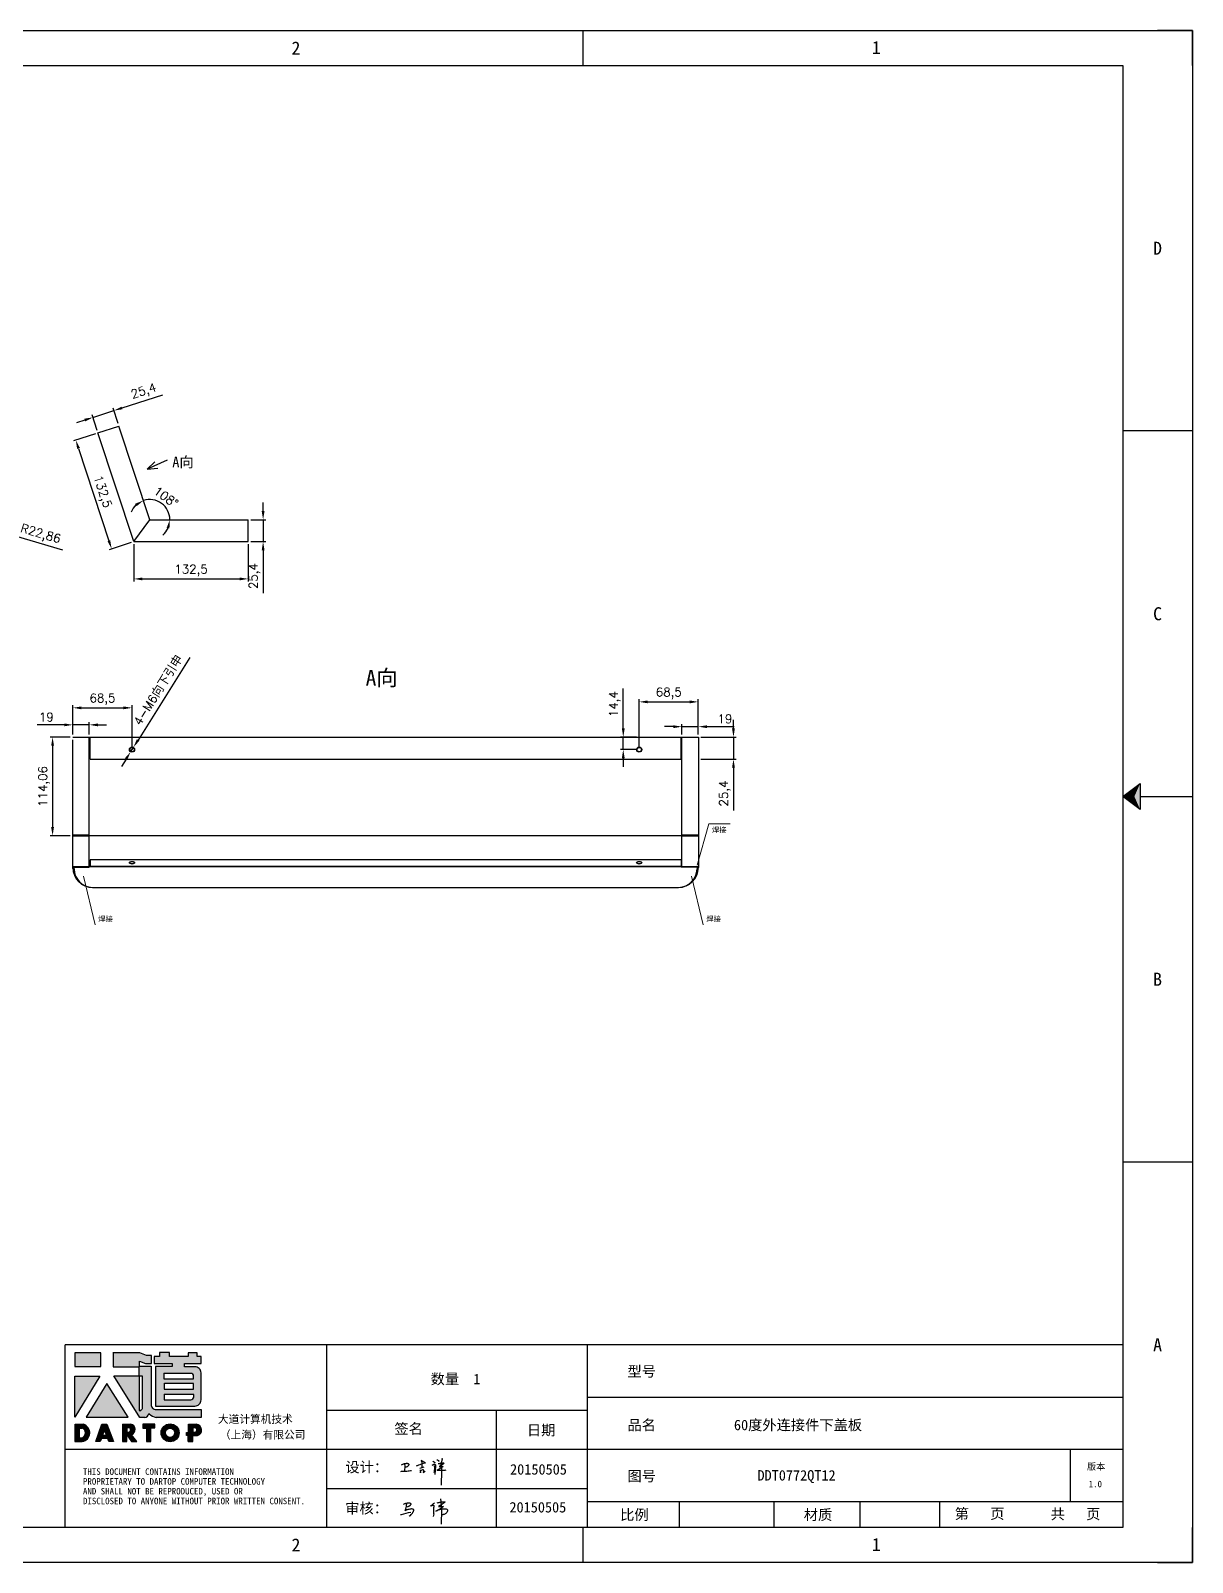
# Model space of a CAD drawing. Header units: millimetres. Extents: x -13830 to 10007, y -16942 to 55335.
# Drawn here: x 2918 to 4263, y 17546 to 19318 of the extents above; entities that cross this region are included whole.
import ezdxf
from ezdxf.enums import TextEntityAlignment as Align

# ---------------------------------------------------------------- set-up
doc = ezdxf.new("R2010")
doc.units = ezdxf.units.MM
doc.linetypes.add('DOT', pattern=[0.25, 0, -0.25])
doc.layers.add('4', color=7, linetype='Continuous')
doc.layers.add('print', color=30, linetype='Continuous')
doc.layers.add('dim', color=2, linetype='Continuous', lineweight=9)
doc.styles.add('Dartop', font='')
doc.styles.add('hzHT', font='simhei.ttf')
doc.styles.get("Standard").update_dxf_attribs({"font": 'txt', "bigfont": 'gbcbig.shx'})
doc.styles.get('Dartop').set_extended_font_data('FangSong_GB2312')
doc.dimstyles.new('2-small', dxfattribs={"dimtxt": 10, "dimasz": 10, "dimexe": 3, "dimexo": 3, "dimgap": 4, "dimtad": 1, "dimtxsty": 'Standard', "dimcen": 5, "dimadec": 0, "dimazin": 0, "dimtfac": 1, "dimtmove": 0, "dimatfit": 3, "dimfxl": 0, "dimarcsym": 0})

# ---------------------------------------------------------------- blocks, each defined once
blk = doc.blocks.new('*U4')
at = {"color": 254, "linetype": 'Continuous', "extrusion": (0, 0, -1)}
for points in [[(-33.167, 11), (-33, 11), (-33.25, 11.188)], [(-33.167, 11), (-33.25, 11.188), (-33.25, 10.812)], [(-33.167, 11), (-33.25, 10.812), (-33, 11)]]:
    blk.add_solid(points, dxfattribs=at)
blk = doc.blocks.new('dadao')
for p, q in [((48, 19.2), (44.9, 10.4)), ((44.9, 10.4), (51.2, 10.4)), ((51.2, 10.4), (48, 19.2))]:
    blk.add_line(p, q)
for points in [[(41.8, 121.6), (41.8, 143.7), (-0.4, 143.7), (-0.4, 121.6), (41.8, 121.6)], [(104.8, 122), (104.8, 130.3), (114.1, 126.3), (124.2, 126.3), (124.2, 139.6), (115.9, 139.6), (105.1, 143.9), (61.5, 143.9)], [(61.7, 144), (61.7, 121.3), (103.9, 121.3)], [(113.4, 38.7), (105.1, 38.7), (63, 106.5), (103.9, 106.5), (103.9, 120.9), (103.9, 121.3)], [(109.7, 53.6), (109.7, 106.2), (104.3, 106.2), (104.3, 50.4), (106.6, 50.4)], [(144.6, 94.4), (144.6, 84.8), (192, 84.8), (192, 94.1), (144.9, 94.1)], [(0, 28), (0, 0), (11.8, 0)], [(0.1, 28), (14, 28)], [(76.8, 28.2), (76.8, 0), (84.1, 0), (84.1, 11.1), (91.6, -0.1), (100.3, -0.1), (91.7, 11.1)], [(76.8, 28.2), (90.6, 28.2)], [(120.2, 45), (119.5, 45), (119.5, 44.6)], [(183.7, 0), (183.7, 9.6), (180.6, 9.6), (180.6, 14.9), (183.8, 14.9), (183.8, 28.1), (196.1, 28.1), (196.5, 28.1)], [(7.1, 21.8), (7.1, 6.1), (12, 6.1)], [(7.1, 21.8), (11.4, 21.8)], [(84, 22.7), (84, 15.3), (87.2, 15.3)], [(84, 22.7), (87.3, 22.7)], [(183.7, 0), (190.9, 0), (190.9, 9.6), (198.8, 9.6)], [(194.9, 22.3), (190.8, 22.3), (190.8, 15), (194.4, 15)]]:
    blk.add_lwpolyline(points)
blk.add_lwpolyline([(137.1, 144.2), (137.1, 137.9), (128.3, 137.9), (128.3, 126.5), (157.3, 126.5), (157.3, 121.5), (130.3, 121.5), (130.3, 57.5), (194.4, 57.5, 0.414214), (204.4, 67.5), (204.4, 111.3, 0.414214), (194.4, 121.3), (177.5, 121.3), (177.5, 126.3), (204.7, 126.3), (204.7, 137.7), (198.2, 137.7), (198.2, 143.9), (183.3, 143.9), (183.3, 138), (153, 138), (153, 144.2), (137.1, 144.2)], format="xyb", close=True)
for points in [[(-0.3, 106.2), (40.4, 106.2), (-0.3, 39.7), (-0.3, 106.2)], [(51.7, 94.1), (18.4, 39.3), (86.2, 39.3)], [(43.8, 28.2), (51.8, 28.2), (62.6, -0.1), (55, -0.1), (53.2, 5), (42.9, 5), (41.1, 0), (33.6, 0)], [(110, 28.1), (110, 21.9), (116, 21.9), (116, -0.1), (123.2, -0.1), (123.2, 22), (129.2, 22), (129.2, 28.1), (110, 28.1)]]:
    blk.add_lwpolyline(points, close=True)
for points in [[(104.8, 122), (123.4, 122), (123.4, 60, 0.414214), (131.4, 52), (204.8, 52), (204.8, 39.1), (131.7, 39.1)], [(144.3, 110.8), (144.3, 101.8), (192.3, 101.8), (192.3, 105.5, 0.414214), (187.3, 110.5), (144.3, 110.5)], [(144.6, 77), (144.6, 67.5), (187.6, 67.5, 0.414214), (192.6, 72.5), (192.6, 76.4), (144.6, 76.4)]]:
    blk.add_lwpolyline(points, format="xyb")
for radius in [14.5, 7.44]:
    blk.add_circle((154.2, 14.2), radius)
for centre, radius, start, end in [((99.2, 60.7), 12.6, 305.6399, 325.969), ((9.6, 14.2), 14.4, 278.6604, 72.3203), ((88.6, 19.4), 8.95, 290.6073, 77.2124), ((111.6, 46.7), 8.19, 282.9811, 347.6627), ((136, 61.7), 22.9, 226.7358, 259.3209), ((195.7, 18.6), 9.51, 288.8959, 85.2442), ((8.5, 13.9), 8.49, 294.2143, 69.7177), ((86.4, 19), 3.8, 282.527, 76.7196), ((193.7, 18.7), 3.8, 280.9891, 72.5513)]:
    blk.add_arc(centre, radius, start, end)
blk = doc.blocks.new('h')
for p, q in [((20773.3, -2331.8), (20775.3, -2338.7)), ((20789.1, -2340.9), (20773.5, -2331.9)), ((20775.3, -2338.7), (20775.6, -2351.2)), ((20845.7, -2343.5), (20848.4, -2353)), ((20768.1, -2360.9), (20773, -2359.1)), ((20769.5, -2366.9), (20769.8, -2370.6)), ((20769.8, -2370.6), (20770.9, -2378)), ((20770.9, -2378), (20771.5, -2370.6)), ((20772.4, -2369.3), (20774.9, -2367.8)), ((20773, -2359.1), (20784.1, -2355.2)), ((20775.6, -2351.2), (20775.5, -2357.3)), ((20782.2, -2369.2), (20780, -2377.1)), ((20780, -2377.1), (20788.3, -2371.3)), ((20780.1, -2366.4), (20780.8, -2366.4)), ((20781.9, -2367.4), (20782.2, -2369.2)), ((20848.9, -2370.3), (20847.9, -2424)), ((20848.4, -2353), (20848.9, -2370.3))]:
    blk.add_line(p, q)
for points in [[(20699.1, -2348.2, -0.029745), (20704.6, -2345.4, -0.046842), (20708.4, -2344.2, -0.00919), (20714.3, -2343, -0.018517), (20717.2, -2342.5, -0.037841), (20720.3, -2342.4, -0.039541), (20723.2, -2342.8, -0.149785), (20726, -2344.3, -0.204935), (20726.9, -2346.6, -0.074872), (20726.5, -2348.3, -0.061615), (20725.6, -2350.3, -0.034204), (20723.8, -2352.6, -0.045776), (20722.3, -2354.1, -0.054985), (20720.4, -2355.3, -0.036348), (20717.3, -2356.5, -0.067752), (20715.7, -2356.8, -0.043553), (20713.2, -2356.7)], [(20755, -2351.9, -0.024077), (20759.9, -2350.1, -0.013147), (20768.7, -2346.5, -0.00522), (20775.4, -2344.1, -0.018517), (20777.3, -2343.4, -0.008274), (20786.3, -2341, -0.039541), (20788.3, -2340.8, -0.079216), (20789.4, -2341, -0.204935)], [(20816.8, -2335, -0.053561), (20819.6, -2336.1, -0.075272), (20821.3, -2337.3, -0.005295), (20822.5, -2338.5, -0.009337), (20823.1, -2339.1, -0.026146), (20823.7, -2339.8, -0.016644), (20824.5, -2340.9)], [(20832.1, -2329.2, -0.053561), (20834.9, -2330.3, -0.075272), (20836.7, -2331.5, -0.005295), (20837.8, -2332.6, -0.009337), (20838.5, -2333.3, -0.026146), (20839, -2334, -0.016644), (20839.8, -2335.1)], [(20836, -2343.7, -0.02797), (20842.1, -2342.6, -0.048868), (20845.6, -2342.2, -0.00919), (20851.1, -2341.4, -0.018517), (20853.9, -2341.1, -0.037841), (20856.7, -2341.2, -0.039541), (20859.4, -2341.6, -0.018282), (20840.6, -2354.7, -0.000937)], [(20847.6, -2340.2, 0.021784), (20849.6, -2335.9, 0.028296), (20850.8, -2332.4, 0.008136), (20851.9, -2328.2, 0.028913), (20852.2, -2327, 0.08193), (20852.1, -2325.9, 0.075058), (20851.7, -2324.7, 0.275043)], [(20696.6, -2372.4, 0.002073), (20710.6, -2371.9, 0.016137), (20719.6, -2371.3, 0.008314), (20736.9, -2369.3)], [(20813.5, -2350.1, 0.007348), (20815.9, -2348.7, 0.008421), (20818, -2347.3, 0.009459), (20819.7, -2346.2, -0.016325), (20820.7, -2345.5, -0.173771), (20821.8, -2345.3, -0.085159), (20823.9, -2346, -0.125883), (20826, -2347.9, -0.160659), (20826.6, -2350.1, -0.010447), (20826.5, -2352.3, -0.008247), (20826.2, -2355.1, -0.002698), (20825.3, -2374, 0.001562), (20823.9, -2383.7, 0.016137)]]:
    blk.add_lwpolyline(points, format="xyb")
for points in [[(20711.3, -2343.5), (20711.3, -2343.5), (20711.5, -2355.8), (20710.7, -2368), (20710.6, -2371.9)], [(20821.5, -2350.6), (20822.4, -2359.2), (20822.2, -2364.9), (20821.7, -2369), (20821.3, -2376.3), (20823.6, -2368.5), (20827.2, -2366.3), (20829.5, -2366.3)], [(20840.6, -2354.7), (20850, -2354.7), (20855, -2354.3), (20845.9, -2361.1), (20840.5, -2364), (20833, -2367.5), (20863.2, -2367.4), (20865.9, -2367.3)]]:
    blk.add_lwpolyline(points)
for centre, radius, start, end in [((20773.7, -2371.2), 2.3, 121.9907, 163.6016), ((20787.5, -2406), 40.3, 100.6183, 108.2482), ((20780.8, -2367.6), 1.15, 9.4675, 90)]:
    blk.add_arc(centre, radius, start, end)
blk = doc.blocks.new('*D227')
at = {"layer": 'Defpoints', "color": 0}
for p in [(2844.9, 18749.9), (2866.8, 18743.4)]:
    blk.add_point(p, dxfattribs=at)
at = {"layer": 'dim', "color": 0, "lineweight": -2}
for p, q in [((2844.9, 18749.9), (2866.8, 18743.4)), ((2955.5, 18717.2), (2876.4, 18740.6))]:
    blk.add_line(p, q, dxfattribs=at)
at = {"layer": 'dim', "color": 0}
blk.add_solid([(2876.9, 18742.2), (2875.9, 18739), (2866.8, 18743.4)], dxfattribs=at)
at = {"layer": 'dim', "color": 0, "insert": (2929.7, 18735.1), "char_height": 10, "attachment_point": 5, "rotation": 343.5446}
blk.add_mtext('R22,86', dxfattribs=at)
blk = doc.blocks.new('*D229')
at = {"layer": 'Defpoints', "color": 0}
for p in [(3037.8, 18727, 22.9), (3170.3, 18727, 22.9), (3170.3, 18683.9)]:
    blk.add_point(p, dxfattribs=at)
at = {"layer": 'dim', "color": 0, "lineweight": -2}
for p, q in [((3037.8, 18724), (3037.8, 18680.9)), ((3170.3, 18724), (3170.3, 18680.9)), ((3047.8, 18683.9), (3160.3, 18683.9))]:
    blk.add_line(p, q, dxfattribs=at)
at = {"layer": 'dim', "color": 0}
for points in [[(3047.8, 18685.5), (3047.8, 18682.2), (3037.8, 18683.9)], [(3160.3, 18685.5), (3160.3, 18682.2), (3170.3, 18683.9)]]:
    blk.add_solid(points, dxfattribs=at)
at = {"layer": 'dim', "color": 0, "insert": (3104, 18693.7), "char_height": 10, "attachment_point": 5}
blk.add_mtext('132,5', dxfattribs=at)
blk = doc.blocks.new('*D232')
at = {"layer": 'Defpoints', "color": 0}
for p in [(2996.3, 18852.9), (3037.8, 18727), (3012.1, 18718.6)]:
    blk.add_point(p, dxfattribs=at)
at = {"layer": 'dim', "color": 0, "lineweight": -2}
for p, q in [((2993.5, 18851.9), (2967.8, 18843.5)), ((2973.8, 18834.9), (3009, 18728.1)), ((3034.9, 18726.1), (3009.2, 18717.6))]:
    blk.add_line(p, q, dxfattribs=at)
at = {"layer": 'dim', "color": 0}
for points in [[(2975.4, 18835.5), (2972.2, 18834.4), (2970.6, 18844.4)], [(3010.5, 18728.6), (3007.4, 18727.6), (3012.1, 18718.6)]]:
    blk.add_solid(points, dxfattribs=at)
at = {"layer": 'dim', "color": 0, "insert": (3000.7, 18784.6), "char_height": 10, "attachment_point": 5, "rotation": 288.2277}
blk.add_mtext('132,5', dxfattribs=at)
blk = doc.blocks.new('*D233')
at = {"layer": 'Defpoints', "color": 0}
for p in [(3020.5, 18860.7), (3075.1, 18766.2), (3056.2, 18752.4), (3056.2, 18752.4), (3170.3, 18752.4)]:
    blk.add_point(p, dxfattribs=at)
at = {"layer": 'dim', "color": 0, "lineweight": -2}
for start, end in [(0, 108.256), (133.007, 157.7579), (310.4981, 335.2491)]:
    blk.add_arc((3056.2, 18752.4), 23.3, start, end, dxfattribs=at)
at = {"layer": 'dim', "color": 0}
for points in [[(3039.4, 18770.9), (3041.1, 18768.1), (3048.9, 18774.6)], [(3075.8, 18743), (3079, 18742.3), (3079.5, 18752.4)]]:
    blk.add_solid(points, dxfattribs=at)
at = {"layer": 'dim', "color": 0, "insert": (3075.1, 18778.6), "char_height": 10, "attachment_point": 5, "rotation": 324.128}
blk.add_mtext('108°', dxfattribs=at)
blk = doc.blocks.new('*D234')
at = {"layer": 'Defpoints', "color": 0}
for p in [(3170.3, 18752.4), (3170.3, 18727), (3187.4, 18727)]:
    blk.add_point(p, dxfattribs=at)
at = {"layer": 'dim', "color": 0, "lineweight": -2}
for p, q in [((3187.4, 18762.4), (3187.4, 18772.4)), ((3173.3, 18752.4), (3190.4, 18752.4)), ((3187.4, 18752.4), (3187.4, 18727)), ((3173.3, 18727), (3190.4, 18727)), ((3187.4, 18717), (3187.4, 18667.4))]:
    blk.add_line(p, q, dxfattribs=at)
at = {"layer": 'dim', "color": 0}
for points in [[(3185.8, 18762.4), (3189.1, 18762.4), (3187.4, 18752.4)], [(3185.8, 18717), (3189.1, 18717), (3187.4, 18727)]]:
    blk.add_solid(points, dxfattribs=at)
at = {"layer": 'dim', "color": 0, "insert": (3177.6, 18687.2), "char_height": 10, "attachment_point": 5, "rotation": 90}
blk.add_mtext('25,4', dxfattribs=at)
blk = doc.blocks.new('*D238')
at = {"layer": 'Defpoints', "color": 0}
for p in [(3014.7, 18878.7), (2996.3, 18852.9), (3020.5, 18860.7)]:
    blk.add_point(p, dxfattribs=at)
at = {"layer": 'dim', "color": 0, "lineweight": -2}
for p, q in [((3024.2, 18881.7), (3071.4, 18897.1)), ((3019.6, 18863.6), (3013.7, 18881.5)), ((2981, 18867.7), (2971.5, 18864.6)), ((2995.4, 18855.7), (2989.6, 18873.7)), ((2990.5, 18870.8), (3014.7, 18878.7))]:
    blk.add_line(p, q, dxfattribs=at)
at = {"layer": 'dim', "color": 0}
for points in [[(3023.7, 18883.3), (3024.7, 18880.2), (3014.7, 18878.7)], [(2980.5, 18869.3), (2981.5, 18866.1), (2990.5, 18870.8)]]:
    blk.add_solid(points, dxfattribs=at)
at = {"layer": 'dim', "color": 0, "insert": (3049.5, 18900.3), "char_height": 10, "attachment_point": 5, "rotation": 18}
blk.add_mtext('25,4', dxfattribs=at)
blk = doc.blocks.new('*D243')
at = {"layer": 'Defpoints', "color": 0}
for p in [(3691.1, 18500.8), (3691.1, 18475.4), (3731.8, 18475.4)]:
    blk.add_point(p, dxfattribs=at)
at = {"layer": 'dim', "color": 0, "lineweight": -2}
for p, q in [((3731.8, 18510.8), (3731.8, 18520.8)), ((3694.1, 18500.8), (3734.8, 18500.8)), ((3731.8, 18500.8), (3731.8, 18475.4)), ((3694.1, 18475.4), (3734.8, 18475.4)), ((3731.8, 18465.4), (3731.8, 18415.7))]:
    blk.add_line(p, q, dxfattribs=at)
at = {"layer": 'dim', "color": 0}
for points in [[(3730.1, 18510.8), (3733.4, 18510.8), (3731.8, 18500.8)], [(3730.1, 18465.4), (3733.4, 18465.4), (3731.8, 18475.4)]]:
    blk.add_solid(points, dxfattribs=at)
at = {"layer": 'dim', "color": 0, "insert": (3721.9, 18435.5), "char_height": 10, "attachment_point": 5, "rotation": 90}
blk.add_mtext('25,4', dxfattribs=at)
blk = doc.blocks.new('*D244')
at = {"layer": 'Defpoints', "color": 0}
for p in [(3691.1, 18512.9), (3672.1, 18500.8), (3691.1, 18500.8)]:
    blk.add_point(p, dxfattribs=at)
at = {"layer": 'dim', "color": 0, "lineweight": -2}
for p, q in [((3662.1, 18512.9), (3652.1, 18512.9)), ((3672.1, 18503.8), (3672.1, 18515.9)), ((3672.1, 18512.9), (3691.1, 18512.9)), ((3691.1, 18503.8), (3691.1, 18515.9)), ((3701.1, 18512.9), (3732.5, 18512.9))]:
    blk.add_line(p, q, dxfattribs=at)
at = {"layer": 'dim', "color": 0}
for points in [[(3662.1, 18514.5), (3662.1, 18511.2), (3672.1, 18512.9)], [(3701.1, 18514.5), (3701.1, 18511.2), (3691.1, 18512.9)]]:
    blk.add_solid(points, dxfattribs=at)
at = {"layer": 'dim', "color": 0, "insert": (3721.8, 18521.9), "char_height": 10, "attachment_point": 5}
blk.add_mtext('19', dxfattribs=at)
blk = doc.blocks.new('*D245')
at = {"layer": 'Defpoints', "color": 0}
for p in [(2967.2, 18515), (2967.2, 18500.8), (2986.2, 18500.8)]:
    blk.add_point(p, dxfattribs=at)
at = {"layer": 'dim', "color": 0, "lineweight": -2}
for p, q in [((2957.2, 18515), (2925.9, 18515)), ((2967.2, 18503.8), (2967.2, 18518)), ((2986.2, 18515), (2967.2, 18515)), ((2986.2, 18503.8), (2986.2, 18518)), ((2996.2, 18515), (3006.2, 18515))]:
    blk.add_line(p, q, dxfattribs=at)
at = {"layer": 'dim', "color": 0}
for points in [[(2957.2, 18516.6), (2957.2, 18513.3), (2967.2, 18515)], [(2996.2, 18516.6), (2996.2, 18513.3), (2986.2, 18515)]]:
    blk.add_solid(points, dxfattribs=at)
at = {"layer": 'dim', "color": 0, "insert": (2936.6, 18524), "char_height": 10, "attachment_point": 5}
blk.add_mtext('19', dxfattribs=at)
blk = doc.blocks.new('*D246')
at = {"layer": 'Defpoints', "color": 0}
for p in [(3034.1, 18483.8), (3037.3, 18488.9)]:
    blk.add_point(p, dxfattribs=at)
at = {"layer": 'dim', "color": 0, "lineweight": -2}
for p, q in [((3102.8, 18593), (3042.7, 18497.4)), ((3028.8, 18475.4), (3023.5, 18466.9)), ((3034.1, 18483.8), (3037.3, 18488.9))]:
    blk.add_line(p, q, dxfattribs=at)
at = {"layer": 'dim', "color": 0}
for points in [[(3041.3, 18498.3), (3044.1, 18496.5), (3037.3, 18488.9)], [(3027.4, 18476.3), (3030.2, 18474.5), (3034.1, 18483.8)]]:
    blk.add_solid(points, dxfattribs=at)
at = {"layer": 'dim', "color": 0, "insert": (3066.4, 18555), "char_height": 10, "attachment_point": 5, "rotation": 57.839}
blk.add_mtext('4-M6{\\fSimSun|b0|i0|c134|p2;向下引申}', dxfattribs=at)
blk = doc.blocks.new('*D247')
at = {"layer": 'Defpoints', "color": 0}
for p in [(3035.7, 18534.7), (2967.2, 18500.8), (3035.7, 18486.4)]:
    blk.add_point(p, dxfattribs=at)
at = {"layer": 'dim', "color": 0, "lineweight": -2}
for p, q in [((2967.2, 18503.8), (2967.2, 18537.7)), ((2977.2, 18534.7), (3025.7, 18534.7)), ((3035.7, 18489.4), (3035.7, 18537.7))]:
    blk.add_line(p, q, dxfattribs=at)
at = {"layer": 'dim', "color": 0}
for points in [[(2977.2, 18536.3), (2977.2, 18533), (2967.2, 18534.7)], [(3025.7, 18536.3), (3025.7, 18533), (3035.7, 18534.7)]]:
    blk.add_solid(points, dxfattribs=at)
at = {"layer": 'dim', "color": 0, "insert": (3001.5, 18544.5), "char_height": 10, "attachment_point": 5}
blk.add_mtext('68,5', dxfattribs=at)
blk = doc.blocks.new('*D248')
at = {"layer": 'Defpoints', "color": 0}
for p in [(3691.1, 18541.6), (3691.1, 18500.8), (3622.6, 18486.4)]:
    blk.add_point(p, dxfattribs=at)
at = {"layer": 'dim', "color": 0, "lineweight": -2}
for p, q in [((3622.6, 18489.4), (3622.6, 18544.6)), ((3691.1, 18503.8), (3691.1, 18544.6)), ((3632.6, 18541.6), (3681.1, 18541.6))]:
    blk.add_line(p, q, dxfattribs=at)
at = {"layer": 'dim', "color": 0}
for points in [[(3632.6, 18543.2), (3632.6, 18539.9), (3622.6, 18541.6)], [(3681.1, 18543.2), (3681.1, 18539.9), (3691.1, 18541.6)]]:
    blk.add_solid(points, dxfattribs=at)
at = {"layer": 'dim', "color": 0, "insert": (3656.9, 18551.4), "char_height": 10, "attachment_point": 5}
blk.add_mtext('68,5', dxfattribs=at)
blk = doc.blocks.new('*D249')
at = {"layer": 'Defpoints', "color": 0}
for p in [(3604.2, 18500.8), (3622.6, 18500.8), (3622.6, 18486.4)]:
    blk.add_point(p, dxfattribs=at)
at = {"layer": 'dim', "color": 0, "lineweight": -2}
for p, q in [((3604.2, 18510.8), (3604.2, 18557.1)), ((3619.6, 18500.8), (3601.2, 18500.8)), ((3604.2, 18486.4), (3604.2, 18500.8)), ((3619.6, 18486.4), (3601.2, 18486.4)), ((3604.2, 18476.4), (3604.2, 18466.4))]:
    blk.add_line(p, q, dxfattribs=at)
at = {"layer": 'dim', "color": 0}
for points in [[(3602.6, 18510.8), (3605.9, 18510.8), (3604.2, 18500.8)], [(3602.6, 18476.4), (3605.9, 18476.4), (3604.2, 18486.4)]]:
    blk.add_solid(points, dxfattribs=at)
at = {"layer": 'dim', "color": 0, "insert": (3594.4, 18538.9), "char_height": 10, "attachment_point": 5, "rotation": 90}
blk.add_mtext('14,4', dxfattribs=at)
blk = doc.blocks.new('*D250')
at = {"layer": 'Defpoints', "color": 0}
for p in [(2967.2, 18500.8), (2943.8, 18386.7), (2967.2, 18386.7)]:
    blk.add_point(p, dxfattribs=at)
at = {"layer": 'dim', "color": 0, "lineweight": -2}
for p, q in [((2964.2, 18500.8), (2940.8, 18500.8)), ((2943.8, 18490.8), (2943.8, 18396.7)), ((2964.2, 18386.7), (2940.8, 18386.7))]:
    blk.add_line(p, q, dxfattribs=at)
at = {"layer": 'dim', "color": 0}
for points in [[(2942.1, 18490.8), (2945.4, 18490.8), (2943.8, 18500.8)], [(2942.1, 18396.7), (2945.4, 18396.7), (2943.8, 18386.7)]]:
    blk.add_solid(points, dxfattribs=at)
at = {"layer": 'dim', "color": 0, "insert": (2933.9, 18443.7), "char_height": 10, "attachment_point": 5, "rotation": 90}
blk.add_mtext('114,06', dxfattribs=at)

msp = doc.modelspace()

# ---------------------------------------------------------------- hatches: boundary and pattern name
for points in [[(2999.491, 17788.169), (2969.356, 17788.169), (2969.356, 17772.425), (2999.491, 17772.425)], [(2998.52, 17761.409), (2969.437, 17761.409), (2969.437, 17713.923)], [(3006.583, 17752.791), (2982.808, 17713.606), (3031.219, 17713.606)], [(3061.959, 17705.589), (3048.201, 17705.589), (3048.201, 17701.224), (3052.493, 17701.224), (3052.493, 17685.495), (3057.633, 17685.495), (3057.633, 17701.234), (3061.959, 17701.234)]]:
    msp.add_hatch(color=0).paths.add_polyline_path(points)
h = msp.add_hatch(color=0)
h.paths.add_polyline_path([(3044.525, 17778.601), (3051.175, 17775.727), (3058.366, 17775.727), (3058.366, 17785.244), (3052.434, 17785.244), (3044.704, 17788.297), (3013.73, 17788.297), (3013.73, 17772.202), (3043.867, 17772.202), (3043.867, 17771.876), (3043.867, 17761.589), (3014.643, 17761.589), (3044.702, 17713.213), (3050.655, 17713.213, 0.27937482), (3055, 17717.439), (3055, 17717.662), (3055.525, 17717.662, 0.14314537), (3063.72, 17713.491), (3115.954, 17713.491), (3115.954, 17722.666), (3063.497, 17722.666, -0.41421356), (3057.784, 17728.379), (3057.784, 17772.71), (3044.525, 17772.71)])
h.paths.add_polyline_path([(3044.171, 17761.383), (3048.001, 17761.383), (3048.001, 17723.836, -0.08893574), (3045.782, 17721.554), (3044.158, 17721.554)], flags=16)
h = msp.add_hatch(color=0)
h.paths.add_polyline_path([(3115.864, 17783.912), (3111.216, 17783.912), (3111.216, 17788.333), (3100.593, 17788.333), (3100.593, 17784.133), (3078.906, 17784.133), (3078.906, 17788.554), (3067.548, 17788.554), (3067.548, 17784.051), (3061.271, 17784.051), (3061.271, 17775.901), (3081.983, 17775.901), (3081.983, 17772.296), (3062.683, 17772.296), (3062.683, 17726.656), (3108.5, 17726.656, 0.41421356), (3115.642, 17733.798), (3115.642, 17765.053, 0.41421356), (3108.5, 17772.195), (3096.389, 17772.195), (3096.389, 17775.732), (3115.864, 17775.732)])
h.paths.add_polyline_path([(3103.44, 17764.458, -0.41421356), (3107.011, 17760.887), (3107.011, 17758.268), (3072.709, 17758.268), (3072.709, 17764.458)], flags=16)
h.paths.add_polyline_path([(3106.79, 17752.742), (3106.79, 17746.11), (3072.931, 17746.11), (3072.931, 17752.742)], flags=16)
h.paths.add_polyline_path([(3107.232, 17740.141), (3107.232, 17737.301, -0.41421356), (3103.661, 17733.73), (3072.931, 17733.73), (3072.931, 17740.141)], flags=16)
h = msp.add_hatch(color=0)
h.paths.add_polyline_path([(2979.628, 17705.517), (2969.65, 17705.517), (2969.65, 17685.554), (2978.054, 17685.554, 0.79301591)])
h.paths.add_polyline_path([(2978.202, 17689.926), (2974.713, 17689.926), (2974.713, 17701.145), (2977.816, 17701.145, -0.67136089)], flags=16)
h = msp.add_hatch(color=0)
h.paths.add_polyline_path([(3006.658, 17705.681), (3000.964, 17705.681), (2993.641, 17685.533), (2999.035, 17685.533), (3000.304, 17689.104), (3007.611, 17689.104), (3008.907, 17685.49), (3014.345, 17685.49)])
h.paths.add_polyline_path([(3006.214, 17692.952), (3001.687, 17692.952), (3003.909, 17699.284)], flags=16)
h = msp.add_hatch(color=0)
h.paths.add_polyline_path([(3034.336, 17705.667), (3024.523, 17705.667), (3024.523, 17685.522), (3029.708, 17685.522), (3029.708, 17693.508), (3035.038, 17685.45), (3041.305, 17685.45), (3035.17, 17693.457, 0.74405494)])
h.paths.add_polyline_path([(3029.661, 17696.49), (3029.661, 17701.78), (3031.979, 17701.78, -0.79680897), (3031.944, 17696.49)], flags=16)
h = msp.add_hatch(color=0)
h.paths.add_polyline_path([(3069.438, 17695.667, 1), (3090.124, 17695.667, 1)])
h.paths.add_polyline_path([(3085.095, 17695.667, -1), (3074.468, 17695.667, -1)], flags=16)
h = msp.add_hatch(color=0)
h.paths.add_polyline_path([(3109.966, 17705.619), (3109.669, 17705.619), (3100.921, 17705.619), (3100.921, 17696.218), (3098.599, 17696.218), (3098.599, 17692.401), (3100.883, 17692.401), (3100.883, 17685.557), (3105.99, 17685.557), (3105.99, 17692.428), (3111.602, 17692.428, 0.81230381)])
h.paths.add_polyline_path([(3105.914, 17696.244), (3105.914, 17701.502), (3108.821, 17701.502, -0.77821343), (3108.524, 17696.244)], flags=16)

# ---------------------------------------------------------------- linework, layer by layer
at = {"color": 0, "linetype": 'DOT'}
for p, q in [((1703.394, 19318.399), (4222.566, 19318.399)), ((4262.854, 19278.111), (4262.854, 17586.013)), ((4222.566, 17545.725), (1703.394, 17545.725))]:
    msp.add_line(p, q, dxfattribs=at)
at = {"color": 0}
for p, q in [((3557.814, 19278.111), (3557.814, 19318.399)), ((4262.854, 19318.399), (4222.566, 19318.399)), ((4262.854, 19278.111), (4262.854, 19318.399)), ((1783.97, 19278.111), (4182.278, 19278.111)), ((4182.278, 19278.111), (4182.278, 17586.013)), ((4262.854, 18855.087), (4182.278, 18855.087)), ((4202.422, 18432.062), (4262.854, 18432.062)), ((4262.854, 18009.038), (4182.278, 18009.038)), ((4182.278, 17797.525), (2958.529, 17797.525)), ((2958.529, 17586.013), (2958.529, 17797.525)), ((3260.689, 17797.525), (3260.689, 17586.013)), ((3562.85, 17586.013), (3562.85, 17797.525)), ((3562.85, 17737.093), (4182.278, 17737.093)), ((3260.689, 17721.985), (3562.85, 17721.985)), ((3457.093, 17721.985), (3457.093, 17586.013)), ((2958.529, 17676.661), (3260.689, 17676.661)), ((3260.689, 17676.661), (4182.278, 17676.661)), ((4121.846, 17616.229), (4121.846, 17676.661)), ((3260.689, 17631.337), (3562.85, 17631.337)), ((3562.85, 17616.229), (4182.278, 17616.229)), ((3669.157, 17586.013), (3669.157, 17616.229)), ((3778.714, 17586.013), (3778.714, 17616.229)), ((3878.311, 17586.013), (3878.311, 17616.229)), ((3970.766, 17586.013), (3970.766, 17616.229)), ((4182.278, 17586.013), (1783.97, 17586.013)), ((3557.814, 17545.725), (3557.814, 17586.013)), ((4262.854, 17545.725), (4262.854, 17586.013)), ((4222.566, 17545.725), (4262.854, 17545.725))]:
    msp.add_line(p, q, dxfattribs=at)
for p, q in [((2996.324, 18852.886), (3020.481, 18860.735)), ((3037.768, 18727.038), (2996.324, 18852.886)), ((3056.21, 18752.422), (3020.481, 18860.735)), ((3076.38, 18821.225, -22.86), (3053.092, 18810.856, -22.86)), ((3053.092, 18810.856, -22.86), (3062.133, 18819.351, -22.86)), ((3053.092, 18810.856, -22.86), (3065.454, 18811.891, -22.86)), ((3037.768, 18727.038), (3056.222, 18752.438)), ((3056.204, 18752.438), (3170.266, 18752.438)), ((3170.266, 18727.038), (3170.266, 18752.438)), ((3037.768, 18727.038), (3170.266, 18727.038)), ((2967.244, 18500.775), (3691.144, 18500.775)), ((2986.244, 18387.715), (2986.244, 18500.775)), ((2987.244, 18475.375), (2987.244, 18500.775)), ((3671.144, 18475.375), (3671.144, 18500.775)), ((3672.144, 18387.715), (3672.144, 18500.775)), ((3691.144, 18500.775), (3691.144, 18349.741)), ((2987.244, 18475.375), (3671.144, 18475.375)), ((2967.244, 18387.715), (2986.244, 18387.715)), ((2967.244, 18386.715), (2986.244, 18386.715)), ((2986.244, 18350.124), (2986.244, 18386.715)), ((3672.144, 18386.715), (2986.244, 18386.715)), ((3672.144, 18387.715), (3691.144, 18387.715)), ((3672.144, 18386.715), (3691.144, 18386.715)), ((3672.144, 18350.99), (3672.144, 18386.715)), ((2968.244, 18348.741), (2968.244, 18350.124, 0.5)), ((2968.804, 18348.181), (2968.804, 18350.124)), ((3671.144, 18358.839), (2987.244, 18358.839)), ((2987.244, 18358.839), (2987.244, 18350.99)), ((3671.144, 18350.99), (2987.244, 18350.99)), ((3671.144, 18358.839), (3671.144, 18350.99)), ((3689.584, 18350.124), (3689.584, 18348.181)), ((3690.144, 18350.124), (3690.144, 18348.741)), ((2990.104, 18326.881), (3668.284, 18326.881)), ((3390.454, 17606.679), (3387.485, 17605.072)), ((3392.591, 17607.821), (3390.454, 17606.679)), ((3390.576, 17610.223), (3394.352, 17610.223)), ((3396.365, 17610.406), (3392.591, 17607.821)), ((3392.727, 17619.183), (3393.594, 17611.942)), ((3393.735, 17606.595), (3393.414, 17589.956)), ((3393.594, 17611.942), (3393.735, 17606.595)), ((3394.352, 17610.223), (3396.365, 17610.406))]:
    msp.add_line(p, q)
at = {"extrusion": (7.02291e-14, -0.207912, 0.978148)}
msp.add_line((2967.244, 18348.838, -0.457), (2967.244, 18497.502, 31.142), dxfattribs=at)
at = {"extrusion": (0, 0.5, 0.866025)}
for p, q in [((2967.244, 18350.99), (3671.144, 18350.99)), ((2968.244, 18350.124, 0.5), (2986.244, 18350.124, 0.5)), ((3671.144, 18350.124, 0.5), (3671.144, 18350.99)), ((3672.144, 18350.124, 0.5), (3671.144, 18350.124, 0.5)), ((3672.144, 18350.99), (3691.144, 18350.99)), ((3672.144, 18350.124, 0.5), (3672.144, 18350.99)), ((3690.144, 18350.124, 0.5), (3672.144, 18350.124, 0.5))]:
    msp.add_line(p, q, dxfattribs=at)
at = {"extrusion": (8.60943e-14, 0.309017, 0.951057)}
msp.add_line((2967.244, 18350.99), (2967.244, 18348.574, 0.785), dxfattribs=at)
at = {"color": 0}
msp.add_lwpolyline([(4182.278, 18432.062), (4202.422, 18447.17), (4202.422, 18416.954), (4182.278, 18432.062)], close=True, dxfattribs=at)
for points in [[(3349.752, 17612.836, -0.02974503), (3351.479, 17613.701, -0.04684215), (3352.649, 17614.078, -0.00919025), (3354.474, 17614.446, -0.01851715), (3355.388, 17614.579, -0.03784064), (3356.332, 17614.608, -0.03954126), (3357.23, 17614.497, -0.14978519), (3358.106, 17614.018, -0.20493524), (3358.374, 17613.325, -0.07487171), (3358.272, 17612.778, -0.06161465), (3357.974, 17612.172, -0.0342039), (3357.434, 17611.458, -0.04577587), (3356.95, 17610.996, -0.05498501), (3356.365, 17610.628, -0.03634791), (3355.396, 17610.243, -0.06775206), (3354.911, 17610.159, -0.04355337), (3354.148, 17610.199)], [(3387.485, 17605.072, -0.02974503), (3390.18, 17606.422, -0.04684215), (3392.004, 17607.01, -0.00919025), (3394.851, 17607.585, -0.01851715), (3396.278, 17607.792, -0.03784064), (3397.751, 17607.838, -0.03954126), (3399.15, 17607.664, -0.14978519), (3400.517, 17606.917, -0.20493524), (3400.936, 17605.835, -0.07487171), (3400.777, 17604.982, -0.06161465), (3400.312, 17604.036, -0.0342039), (3399.469, 17602.924, -0.04577587), (3398.714, 17602.203, -0.05498501), (3397.802, 17601.629, -0.03634791), (3396.29, 17601.027, -0.06775206), (3395.533, 17600.897, -0.04355337), (3394.342, 17600.958)], [(3388.723, 17614.678, -0.02797026), (3391.164, 17615.128, -0.04886788), (3392.579, 17615.279, -0.00919025), (3394.803, 17615.609, -0.01851715), (3395.915, 17615.711, -0.03784064), (3397.056, 17615.687, -0.03954126), (3398.131, 17615.496, -0.01828189), (3390.576, 17610.223, -0.0009369)]]:
    msp.add_lwpolyline(points, format="xyb")
msp.add_lwpolyline([(3353.56, 17614.27), (3353.56, 17614.27), (3352.982, 17610.73), (3352.031, 17607.402), (3351.41, 17605.359)])
for centre, radius in [((3035.744, 18486.375), 3), ((3622.644, 18486.375), 3), ((3035.744, 18486.375), 2.5), ((3622.644, 18486.375), 2.5)]:
    msp.add_circle(centre, radius)
at = {"extrusion": (3.3896e-13, 0.866025, 0.5)}
for centre, radius in [((-3035.744, -9177.72, 15896.277), 3), ((-3035.744, -9177.72, 15896.277), 2.5), ((-3622.644, -9177.72, 15896.277), 3), ((-3622.644, -9177.72, 15896.277), 2.5)]:
    msp.add_circle(centre, radius, dxfattribs=at)
for centre, radius, start, end in [((2990.104, 18349.741), 22.86, 180, 270), ((2990.104, 18348.741), 21.86, 180, 270), ((2990.104, 18348.181), 21.3, 180, 270), ((3668.284, 18349.741), 22.86, 270, 0), ((3668.284, 18348.741), 21.86, 270, 0), ((3668.284, 18348.181), 21.3, 270, 0), ((3204.931, 18177.118), 593.276, 283.91895, 284.971512), ((3361.167, 17588.47), 19.504, 113.202449, 120.017497), ((3356.59, 17599.15), 7.885, 102.47486, 113.202449), ((3368.015, 17547.505), 60.779, 100.36867, 102.47486), ((3359.772, 17592.557), 14.979, 96.125337, 100.36867), ((3358.974, 17599.994), 7.499, 87.457037, 96.125337), ((3359.002, 17600.623), 6.87, 78.399567, 87.457037), ((3350.614, 17608.712), 11.285, 324.094808, 331.378357), ((3359.972, 17605.349), 2.045, 44.324655, 78.399567), ((3359.373, 17604.283), 1.508, 319.573073, 337.48549), ((3355.22, 17607.602), 6.777, 324.910666, 333.348429), ((3358.516, 17606.371), 3.301, 326.76781, 340.871018), ((3360.623, 17605.985), 1.134, 357.998393, 44.324655), ((3359.515, 17606.024), 2.243, 340.871018, 357.998393), ((3366.596, 17636.801), 29.831, 299.265464, 300.9495), ((3434.178, 17386.753), 230.333, 102.46592, 103.2053), ((3277.213, 17722.093), 152.514, 313.366132, 315.296084), ((3384.48, 17610.681), 0.975, 52.375745, 91.291159), ((2526.688, 17638.349), 858.927, 357.565664, 358.057278), ((3384.146, 17610.833), 1.118, 357.196828, 33.705179), ((3358.99, 17612.48), 26.332, 352.912546, 354.802684), ((3368.868, 17611.581), 16.413, 354.802684, 357.196828), ((3345.333, 17607.215), 6.385, 281.076982, 291.212632), ((3355.319, 17604.225), 5.03, 283.816254, 294.030509), ((3356.393, 17601.737), 2.32, 294.836428, 309.901134), ((3325.463, 17630.273), 44.385, 316.919563, 320.58866), ((3866.179, 17529.158), 486.8, 171.410173, 171.768083)]:
    msp.add_arc(centre, radius, start, end)
at = {"layer": 'dim'}
for p, q in [((3689.584, 18352.444), (3703.159, 18400.49, -22.86)), ((3703.159, 18400.49, -22.86), (3727.976, 18400.49, -22.86)), ((2979.39, 18340.007, 22.86), (2992.965, 18283.523)), ((3683.165, 18340.007, 22.86), (3696.74, 18283.523))]:
    msp.add_line(p, q, dxfattribs=at)
at = {"layer": 'print'}
msp.add_lwpolyline([(1703.394, 19318.399), (4262.854, 19318.399), (4262.854, 17545.725), (1703.394, 17545.725)], close=True, dxfattribs=at)

# ---------------------------------------------------------------- block references
at = {"color": 0, "linetype": 'Continuous', "xscale": 80.57610619627711, "yscale": 80.57610619627711, "zscale": 80.57610619627711}
msp.add_blockref('*U4', (1523.267, 17545.725), dxfattribs=at)
at = {"color": 0}
for name, p, xscale, yscale, zscale in [('dadao', (2969.65, 17685.554), 0.7141973048657924, 0.7141973048657924, 0.7141973048657924), ('h', (-3067.131, 18386.26), 0.3098964079397265, 0.3098964079397265, 0.3098964079397265)]:
    msp.add_blockref(name, p, dxfattribs=dict(at, xscale=xscale, yscale=yscale, zscale=zscale))

# ---------------------------------------------------------------- texts
for s, height, style, p in [('2', 15.108, 'Dartop', (3225.437, 19298.255)), ('1', 15.108, 'Dartop', (3897.077, 19298.734)), ('D', 15.108, 'Dartop', (4222.566, 19066.599)), ('A向', 12.0864, 'hzHT', (3094.7, 18819.18, -22.86)), ('C', 15.108, 'Dartop', (4222.566, 18643.574)), ('A向', 18.1296, 'hzHT', (3324.662, 18569.492, -22.86)), ('焊接', 6.0432, 'hzHT', (3715.26, 18393.405, -22.86)), ('焊接', 6.0432, 'hzHT', (3005.066, 18290.371)), ('焊接', 6.0432, 'hzHT', (3708.841, 18290.371)), ('B', 15.108, 'Dartop', (4222.566, 18220.55)), ('A', 15.108, 'Dartop', (4222.566, 17797.525)), ('数量  1', 12.0864, 'hzHT', (3410.145, 17757.906)), ('型号', 12.0864, 'hzHT', (3625.556, 17766.782)), ('品名', 12.0864, 'hzHT', (3625.556, 17704.735)), ('60度外连接件下盖板', 12.0864, 'hzHT', (3806.479, 17704.735)), ('签名', 12.0864, 'hzHT', (3355.852, 17700.307)), ('日期', 12.0864, 'hzHT', (3509.214, 17698.819)), ('20150505', 12.0864, 'hzHT', (3506.112, 17653.381)), ('版本', 7.554, 'hzHT', (4151.48, 17656.607)), ('图号', 12.0864, 'hzHT', (3625.556, 17645.658)), ('DDT0772QT12', 12.08642, 'hzHT', (3804.79, 17646.447)), ('1.0', 7.554, 'Dartop', (4150.572, 17636.419)), ('20150505', 12.0864, 'hzHT', (3505.392, 17609.525)), ('比例', 12.0864, 'hzHT', (3617.129, 17600.806)), ('材质', 12.0864, 'hzHT', (3829.629, 17600.806)), ('第   页', 12.0864, 'hzHT', (4016.596, 17602.06)), ('共   页', 12.0864, 'hzHT', (4127.621, 17601.62)), ('2', 15.108, 'Dartop', (3225.437, 17565.869)), ('1', 15.108, 'Dartop', (3897.077, 17566.348))]:
    msp.add_text(s, height=height, dxfattribs=dict(at, style=style)).set_placement(p, align=Align.MIDDLE_CENTER)
at = {"color": 0, "style": 'hzHT'}
for s, height, p in [('设计：', 12.0864, (3282.634, 17649.951)), ('THIS DOCUMENT CONTAINS INFORMATION', 7.55401, (2978.923, 17646.975)), ('PROPRIETARY TO DARTOP COMPUTER TECHNOLOGY', 7.55401, (2978.923, 17635.644)), ('AND SHALL NOT BE REPRODUCED, USED OR', 7.55401, (2978.923, 17624.312)), ('DISCLOSED TO ANYONE WITHOUT PRIOR WRITTEN CONSENT.', 7.55401, (2978.923, 17612.981)), ('审核：', 12.0864, (3282.454, 17602.356))]:
    msp.add_text(s, height=height, dxfattribs=at).set_placement(p)
at = {"layer": '4', "color": 0, "style": 'hzHT'}
for s, p in [('大道计算机技术', (3135.161, 17706.974)), ('（上海）有限公司', (3137.441, 17688.907))]:
    msp.add_text(s, height=9.0648, dxfattribs=at).set_placement(p)

# ---------------------------------------------------------------- dimensions: what is measured, and where the dimension line sits
at = {"layer": 'dim'}
for p2, distance, picture, middle in [((3020.481, 18860.735), 18.844, '*D238', (3049.503, 18900.318)), ((3037.768, 18727.038), -27.04, '*D232', (3000.703, 18784.58))]:
    dim = msp.add_aligned_dim(p1=(2996.324, 18852.886), p2=p2, distance=distance, dimstyle='2-small', override={"dimpost": '\\X'}, dxfattribs=at)
    dim.commit()
    dim.dimension.update_dxf_attribs({"geometry": picture, "text_midpoint": middle})
dim = msp.add_angular_dim_2l(base=(3075.058, 18766.18), line1=((3056.21, 18752.422), (3020.481, 18860.735)), line2=((3056.204, 18752.438), (3170.266, 18752.438)), dimstyle='2-small', override={"dimpost": '\\X'}, dxfattribs=at)
dim.commit()
dim.dimension.update_dxf_attribs({"geometry": '*D233', "text_midpoint": (3075.149, 18778.636)})
for base, p1, p2, angle, picture, middle in [((3187.433, 18727.038), (3170.266, 18752.438), (3170.266, 18727.038), 90, '*D234', (3177.599, 18687.205)), ((3604.246, 18500.775), (3622.644, 18486.375), (3622.644, 18500.775), 270, '*D249', (3594.413, 18538.942)), ((3731.761, 18475.375), (3691.144, 18500.775), (3691.144, 18475.375), 270, '*D243', (3721.927, 18435.542)), ((2943.771, 18386.715), (2967.244, 18500.775), (2967.244, 18386.715), 270, '*D250', (2933.938, 18443.745))]:
    dim = msp.add_linear_dim(base=base, p1=p1, p2=p2, angle=angle, dimstyle='2-small', override={"dimpost": '\\X'}, dxfattribs=at)
    dim.commit()
    dim.dimension.update_dxf_attribs({"geometry": picture, "text_midpoint": middle})
dim = msp.add_radius_dim(center=(2844.873, 18749.898), mpoint=(2866.797, 18743.423), dimstyle='2-small', override={"dimpost": '\\X'}, dxfattribs=at)
dim.commit()
dim.dimension.update_dxf_attribs({"geometry": '*D227', "text_midpoint": (2926.915, 18725.666), "dimtype": 164})
for base, p1, p2, picture, middle in [((3170.266, 18683.852, -22.86), (3037.768, 18727.038), (3170.266, 18727.038), '*D229', (3104.017, 18693.685, -22.86)), ((3035.744, 18534.673), (2967.244, 18500.775), (3035.744, 18486.375), '*D247', (3001.494, 18544.507)), ((3691.144, 18541.572), (3622.644, 18486.375), (3691.144, 18500.775), '*D248', (3656.894, 18551.405)), ((2967.244, 18514.973), (2986.244, 18500.775), (2967.244, 18500.775), '*D245', (2936.578, 18523.973)), ((3691.144, 18512.851), (3672.144, 18500.775), (3691.144, 18500.775), '*D244', (3721.811, 18521.851))]:
    dim = msp.add_linear_dim(base=base, p1=p1, p2=p2, dimstyle='2-small', override={"dimpost": '\\X'}, dxfattribs=at)
    dim.commit()
    dim.dimension.update_dxf_attribs({"geometry": picture, "text_midpoint": middle})
dim = msp.add_diameter_dim_2p(p1=(3034.147, 18483.835), p2=(3037.341, 18488.915), text='4-M6{\\fSimSun|b0|i0|c134|p2;向下引申}', dimstyle='2-small', override={"dimpost": '\\X'}, dxfattribs=at)
dim.commit()
dim.dimension.update_dxf_attribs({"geometry": '*D246', "text_midpoint": (3075.386, 18549.42)})

doc.saveas('drawing.dxf')
